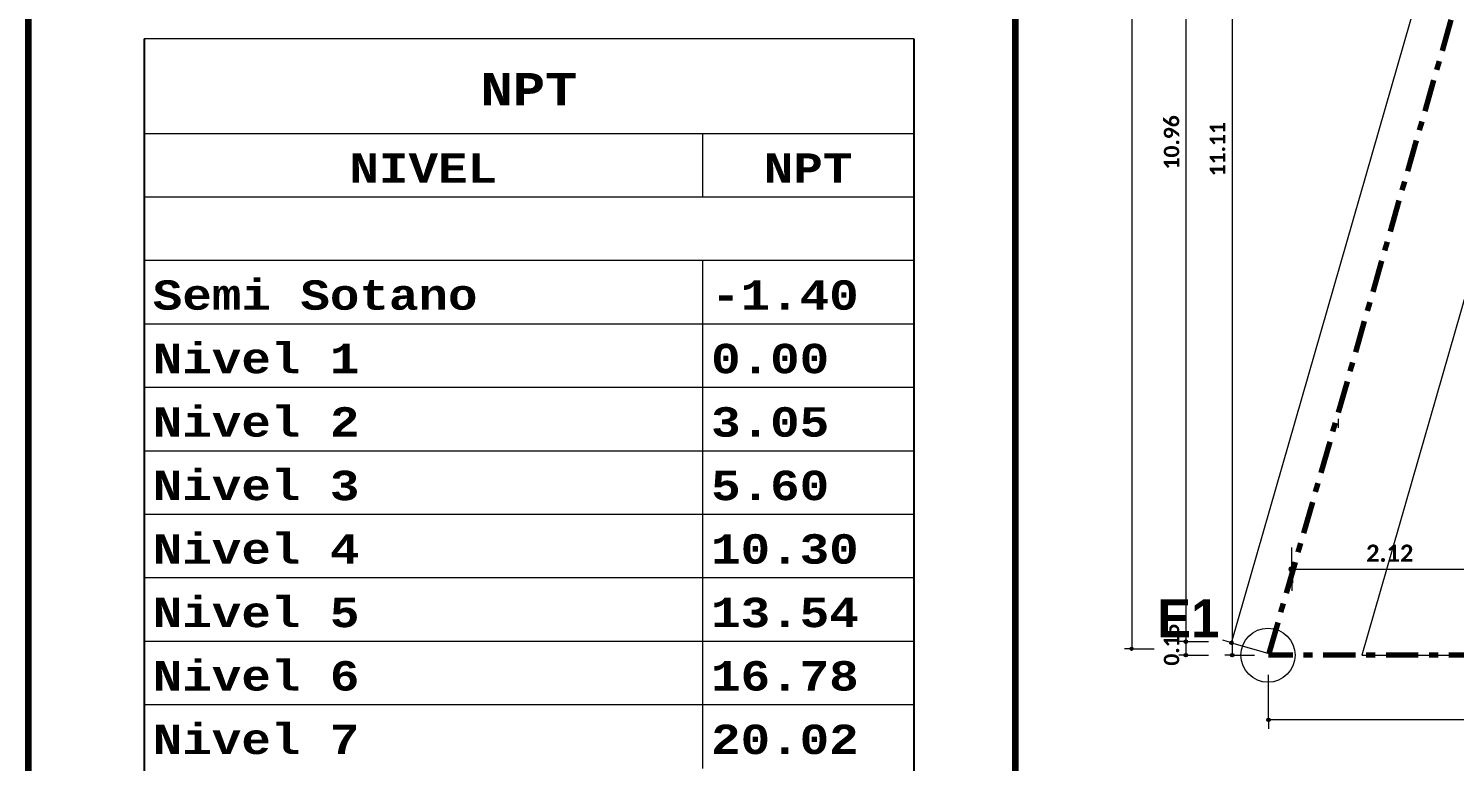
# Model space of a CAD drawing. Header units: metres. Extents: x -144 to 1000, y -717 to 29.
# Drawn here: x 481.17 to 496.97, y -572.71 to -564.59 of the extents above; entities that cross this region are included whole.
import ezdxf

# ---------------------------------------------------------------- set-up
doc = ezdxf.new("R2010")
doc.units = ezdxf.units.M
doc.linetypes.add('Basculante', pattern=[0.11625, 0.075, -0.04125])
doc.linetypes.add('Dash Dot 3_16_', pattern=[0.595313, 0.357187, -0.119063, 0, -0.119063])
doc.layers.get('0').update_dxf_attribs({"color": 1})
for name, color, linetype, lineweight in [('A-ANNO-DIMS', 1, 'Continuous', 9), ('A-DETL', 1, 'Continuous', 9), ('A-DETL-THIN', 1, 'Continuous', 9), ('A-DETL-WIDE', 1, 'Continuous', 100), ('A-FLOR', 2, 'Continuous', 9), ('G-ANNO-SCHD', 1, 'Continuous', 9), ('G-ANNO-TEXT', 2, 'Continuous', 9)]:
    doc.layers.add(name, color=color, linetype=linetype, lineweight=lineweight)
doc.styles.add('Britannic Bold_B', font='', dxfattribs={"width": 0.7})
doc.styles.add('Calibri_B_4', font='calibrib.ttf', dxfattribs={"height": 0.1125})
doc.styles.add('Calibri_B_8', font='calibrib.ttf', dxfattribs={"height": 0.9})
doc.styles.add('Courier New_B_8', font='courbd.ttf', dxfattribs={"height": 0.0035})
doc.styles.add('Courier New_B_9', font='courbd.ttf', dxfattribs={"height": 0.003591})
doc.styles.get('Britannic Bold_B').set_extended_font_data('Britannic Bold', bold=True)

# ---------------------------------------------------------------- blocks, each defined once
blk = doc.blocks.new('A$C4d52d4f2')
for p, q in [((-0.50224, -0.34445), (-0.50224, -0.48242)), ((-0.41646, -0.34445), (-0.41646, -0.48242))]:
    blk.add_line(p, q)
at = {"layer": 'A-DETL-THIN'}
for p, q in [((-0.41646, -0.34445), (-0.50224, -0.34445)), ((-0.50224, -0.35503), (-0.41646, -0.35503)), ((-0.44001, -0.35503), (-0.44001, -0.36211)), ((-0.44001, -0.36211), (-0.50224, -0.36211)), ((-0.41646, -0.36211), (-0.44001, -0.36211)), ((-0.44001, -0.36919), (-0.50224, -0.36919)), ((-0.41646, -0.36919), (-0.44001, -0.36919)), ((-0.44001, -0.36919), (-0.44001, -0.37627)), ((-0.44001, -0.37627), (-0.50224, -0.37627)), ((-0.41646, -0.37627), (-0.44001, -0.37627)), ((-0.44001, -0.37627), (-0.44001, -0.38334)), ((-0.44001, -0.38334), (-0.50224, -0.38334)), ((-0.41646, -0.38334), (-0.44001, -0.38334)), ((-0.44001, -0.38334), (-0.44001, -0.39042)), ((-0.44001, -0.39042), (-0.50224, -0.39042)), ((-0.41646, -0.39042), (-0.44001, -0.39042)), ((-0.44001, -0.39042), (-0.44001, -0.3975)), ((-0.44001, -0.3975), (-0.50224, -0.3975)), ((-0.41646, -0.3975), (-0.44001, -0.3975)), ((-0.44001, -0.3975), (-0.44001, -0.40457)), ((-0.44001, -0.40457), (-0.50224, -0.40457)), ((-0.41646, -0.40457), (-0.44001, -0.40457)), ((-0.44001, -0.40457), (-0.44001, -0.41165)), ((-0.44001, -0.41165), (-0.50224, -0.41165)), ((-0.41646, -0.41165), (-0.44001, -0.41165)), ((-0.44001, -0.41165), (-0.44001, -0.41873)), ((-0.44001, -0.41873), (-0.50224, -0.41873)), ((-0.41646, -0.41873), (-0.44001, -0.41873)), ((-0.44001, -0.41873), (-0.44001, -0.42581))]:
    blk.add_line(p, q, dxfattribs=at)
at = {"layer": 'A-DETL-WIDE'}
for p, q in [((-0.51513, -0.58802), (-0.51513, -0.00202)), ((-0.40513, -0.58802), (-0.40513, -0.00202))]:
    blk.add_line(p, q, dxfattribs=at)
at = {"layer": 'G-ANNO-SCHD', "line_spacing_factor": 1.118013}
for s, insert, char_height, width, attachment_point, style in [('NPT', (-0.45935, -0.34827), 0.003591, 0.0127056, 2, 'Courier New_B_8'), ('NIVEL', (-0.47113, -0.35723), 0.003283, 0.0154477, 2, 'Courier New_B_9'), ('NPT', (-0.42824, -0.35723), 0.003283, 0.0092686, 2, 'Courier New_B_9'), ('Semi Sotano', (-0.50128, -0.37138), 0.0032829, 0.0413032, 1, 'Courier New_B_9'), ('-1.40', (-0.43905, -0.37138), 0.003283, 0.0154477, 1, 'Courier New_B_9'), ('Nivel 1', (-0.50128, -0.37846), 0.003283, 0.0315918, 1, 'Courier New_B_9'), ('0.00', (-0.43905, -0.37846), 0.003283, 0.0123581, 1, 'Courier New_B_9'), ('Nivel 2', (-0.50128, -0.38553), 0.003283, 0.0306371, 1, 'Courier New_B_9'), ('3.05', (-0.43905, -0.38553), 0.003283, 0.0123581, 1, 'Courier New_B_9'), ('Nivel 3', (-0.50128, -0.39261), 0.003283, 0.03515, 1, 'Courier New_B_9'), ('5.60', (-0.43905, -0.39261), 0.003283, 0.0123581, 1, 'Courier New_B_9'), ('Nivel 4', (-0.50128, -0.39969), 0.003283, 0.0305443, 1, 'Courier New_B_9'), ('10.30', (-0.43905, -0.39969), 0.003283, 0.0154477, 1, 'Courier New_B_9'), ('Nivel 5', (-0.50128, -0.40677), 0.003283, 0.0322239, 1, 'Courier New_B_9'), ('13.54', (-0.43905, -0.40677), 0.003283, 0.0154477, 1, 'Courier New_B_9'), ('Nivel 6', (-0.50128, -0.41384), 0.003283, 0.032651, 1, 'Courier New_B_9'), ('16.78', (-0.43905, -0.41384), 0.003283, 0.0140758, 1, 'Courier New_B_9'), ('Nivel 7', (-0.50128, -0.42092), 0.003283, 0.0322239, 1, 'Courier New_B_9'), ('20.02', (-0.43905, -0.42092), 0.003283, 0.0153562, 1, 'Courier New_B_9')]:
    blk.add_mtext(s, dxfattribs=dict(at, insert=insert, char_height=char_height, width=width, attachment_point=attachment_point, style=style))
blk = doc.blocks.new('I')
at = {"layer": 'A-ANNO-DIMS', "lineweight": 25, "true_color": 0x0000ff}
h = blk.add_hatch(color=5, dxfattribs=at)
edge = h.paths.add_edge_path()
edge.add_arc((491.402, -508.915), 0.025, 0, 360)
at = {"layer": 'A-ANNO-DIMS', "lineweight": 25}
h = blk.add_hatch(color=256, dxfattribs=at)
edge = h.paths.add_edge_path()
edge.add_arc((489.627, -509.796), 0.015, 0, 360)
h = blk.add_hatch(color=256, dxfattribs=at)
edge = h.paths.add_edge_path()
edge.add_arc((490.228, -509.718), 0.015, 0, 360)
h = blk.add_hatch(color=256, dxfattribs=at)
edge = h.paths.add_edge_path()
edge.add_arc((490.228, -509.718), 0.015, 0, 360)
at = {"layer": 'A-ANNO-DIMS', "lineweight": 25, "true_color": 0x0000ff}
h = blk.add_hatch(color=5, dxfattribs=at)
edge = h.paths.add_edge_path()
edge.add_arc((490.734, -509.731), 0.015, 0, 360)
at = {"layer": 'A-ANNO-DIMS', "lineweight": 25}
h = blk.add_hatch(color=256, dxfattribs=at)
edge = h.paths.add_edge_path()
edge.add_arc((490.228, -509.868), 0.015, 0, 360)
h = blk.add_hatch(color=256, dxfattribs=at)
edge = h.paths.add_edge_path()
edge.add_arc((490.739, -509.868), 0.015, 0, 360)
at = {"layer": 'A-ANNO-DIMS', "lineweight": 25, "true_color": 0x0000ff}
h = blk.add_hatch(color=5, dxfattribs=at)
edge = h.paths.add_edge_path()
edge.add_arc((491.144, -510.584), 0.015, 0, 360)
at = {"layer": 'A-ANNO-DIMS', "color": 5, "true_color": 0x0000ff}
for p, q in [((490.734, -509.731), (497.715, -485.439)), ((491.402, -508.915), (491.402, -508.675)), ((491.402, -508.915), (493.525, -508.915)), ((491.402, -508.915), (491.402, -509.155)), ((490.734, -509.731), (490.638, -509.703)), ((490.734, -509.731), (491.215, -509.869)), ((491.144, -510.584), (491.144, -510.084)), ((522.006, -510.608), (491.144, -510.584)), ((491.144, -510.584), (491.144, -510.684))]:
    blk.add_line(p, q, dxfattribs=at)
at = {"layer": 'A-ANNO-DIMS'}
for p, q in [((489.627, -486.51), (489.627, -509.796)), ((490.228, -498.76), (490.228, -509.718)), ((490.739, -498.76), (490.739, -509.868)), ((489.627, -509.796), (489.547, -509.796)), ((489.627, -509.796), (489.877, -509.796)), ((490.228, -509.718), (490.148, -509.718)), ((490.228, -509.718), (490.148, -509.718)), ((490.228, -509.718), (490.478, -509.718)), ((490.228, -509.718), (490.228, -509.868)), ((490.228, -509.718), (490.478, -509.718)), ((490.228, -509.868), (490.148, -509.868)), ((490.228, -509.868), (490.478, -509.868)), ((490.739, -509.868), (490.659, -509.868)), ((490.739, -509.868), (490.989, -509.868))]:
    blk.add_line(p, q, dxfattribs=at)
at = {"layer": 'A-ANNO-DIMS', "color": 5, "lineweight": 25, "true_color": 0x0000ff}
for centre, radius in [((491.402, -508.915), 0.025), ((490.734, -509.731), 0.015), ((491.144, -510.584), 0.015)]:
    blk.add_circle(centre, radius, dxfattribs=at)
at = {"layer": 'A-ANNO-DIMS', "lineweight": 25}
for centre in [(489.627, -509.796), (490.228, -509.718), (490.228, -509.718), (490.228, -509.868), (490.739, -509.868)]:
    blk.add_circle(centre, 0.015, dxfattribs=at)
at = {"layer": 'A-DETL', "color": 7, "linetype": 'Dash Dot 3_16_', "lineweight": 70}
for p, q in [((491.15, -509.85), (498.13, -485.558)), ((522.006, -509.868), (491.144, -509.868))]:
    blk.add_line(p, q, dxfattribs=at)
at = {"layer": 'A-DETL', "color": 253, "true_color": 0xb6b6b6}
for p, q in [((492.151, -506.32), (492.151, -506.42)), ((492.151, -506.32), (492.151, -506.42)), ((492.146, -506.359), (492.146, -506.459)), ((492.146, -506.359), (492.146, -506.459)), ((492.146, -506.359), (492.146, -506.459)), ((491.914, -507.249), (491.914, -507.349)), ((491.914, -507.249), (491.914, -507.349))]:
    blk.add_line(p, q, dxfattribs=at)
at = {"layer": 'A-DETL', "color": 7, "linetype": 'Basculante', "lineweight": 35}
blk.add_line((491.402, -508.97), (491.402, -509.12), dxfattribs=at)
at = {"layer": 'A-DETL-THIN'}
blk.add_circle((491.137, -509.868), 0.3, dxfattribs=at)
at = {"layer": 'A-FLOR'}
for p, q in [((498.903, -486.467), (492.178, -509.868)), ((492.178, -509.868), (493.298, -509.868))]:
    blk.add_line(p, q, dxfattribs=at)
at = {"layer": 'A-ANNO-DIMS', "char_height": 0.17, "attachment_point": 1, "rotation": 90, "line_spacing_factor": 1.158048, "style": 'Calibri_B_4'}
for s, insert, width in [('10.96', (489.983, -504.484), 0.58667), ('11.11', (490.493, -504.559), 0.58667), ('0.15', (489.983, -509.984), 0.45673)]:
    blk.add_mtext(s, dxfattribs=dict(at, insert=insert, width=width))
at = {"layer": 'A-ANNO-DIMS', "color": 5, "true_color": 0x0000ff, "insert": (492.225, -508.642), "char_height": 0.19, "width": 0.57208, "attachment_point": 1, "line_spacing_factor": 1.158048, "style": 'Calibri_B_8'}
blk.add_mtext('2.12', dxfattribs=at)
at = {"layer": 'G-ANNO-TEXT', "style": 'Britannic Bold_B'}
blk.add_text('E1', height=0.42, dxfattribs=at).set_placement((489.911, -509.669))

msp = doc.modelspace()

# ---------------------------------------------------------------- block references
at = {"xscale": 99.43160273753426, "yscale": 99.43160273753426, "zscale": 99.43160273753426}
msp.add_blockref('A$C4d52d4f2', (532.39, -530.45), dxfattribs=at)
at = {"color": 3}
msp.add_blockref('I', (3.769, -61.665), dxfattribs=at)

doc.saveas('drawing.dxf')
